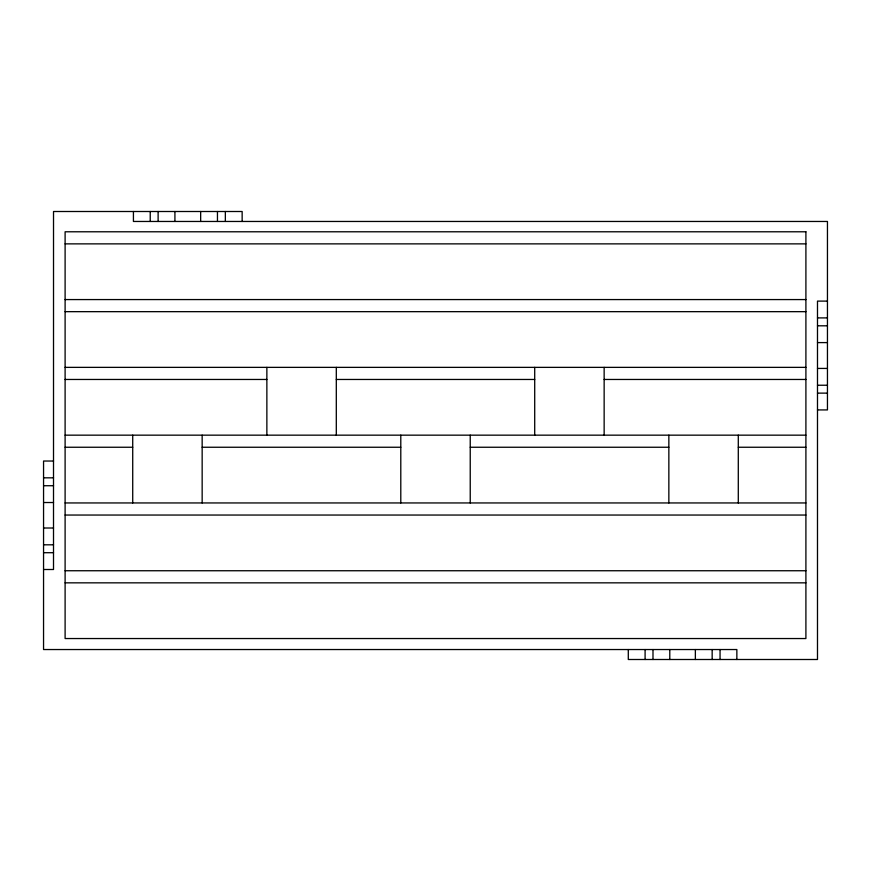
<?xml version="1.0" encoding="UTF-8"?>
<svg xmlns="http://www.w3.org/2000/svg" width="871" height="871" viewBox="0 0 871 871"><rect width="100%" height="100%" fill="white"/><g stroke="black" fill="none" stroke-linecap="round" stroke-linejoin="round"><path stroke-width="1.31" d="M65.107 243.869L805.904 243.869M65.107 299.57L805.904 299.57M827.45 301.105L817.488 301.105L817.488 659.499L628.296 659.499L628.296 649.537M65.107 311.666L805.904 311.666M817.488 317.904L827.45 317.904M817.488 325.808L827.45 325.808M817.488 342.597L827.45 342.597M65.107 367.366L805.904 367.366M817.488 368.433L827.45 368.433M65.107 379.462L266.864 379.462M336.304 379.462L534.707 379.462M604.147 379.462L805.904 379.462M817.488 385.232L827.45 385.232M817.488 393.126L827.45 393.126M817.488 409.925L827.45 409.925L827.45 221.463L133.426 221.463L133.426 211.501M65.107 435.162L805.904 435.162M65.107 447.248L132.719 447.248M202.159 447.248L400.791 447.248M470.231 447.248L668.852 447.248M738.292 447.248L805.904 447.248M53.523 461.031L43.561 461.031L43.55 649.537L736.855 649.537L736.855 659.499M43.561 477.831L53.523 477.831M43.561 485.724L53.523 485.724M43.561 502.523L53.523 502.523M65.107 502.948L805.904 502.948M65.107 515.044L805.904 515.044M43.561 528.011L53.512 528.011M43.55 544.811L53.512 544.811M43.55 552.704L53.512 552.704M43.55 569.503L53.512 569.503L53.523 211.501L242.149 211.501L242.149 221.463M65.107 570.745L805.904 570.745M65.107 582.841L805.904 582.841M738.292 435.162L738.292 502.948M720.056 649.537L720.056 659.499M712.162 649.537L712.162 659.499M695.363 649.537L695.363 659.499M669.788 649.537L669.788 659.499M668.852 435.162L668.852 502.948M652.989 649.537L652.989 659.499M645.095 649.537L645.095 659.499M604.147 367.366L604.147 435.162M534.707 367.366L534.707 435.162M470.231 435.162L470.231 502.948M400.791 435.162L400.791 502.948M336.304 367.366L336.304 435.162M266.864 367.366L266.864 435.162M225.349 211.501L225.349 221.463M217.456 211.501L217.456 221.463M202.159 435.162L202.159 502.948M200.657 211.501L200.657 221.463M174.919 211.501L174.919 221.463M158.119 211.501L158.119 221.463M150.226 211.501L150.226 221.463M132.719 435.162L132.719 502.948M805.904 231.784L65.107 231.784L65.107 638.541L805.904 638.541L805.904 231.784"/></g></svg>
